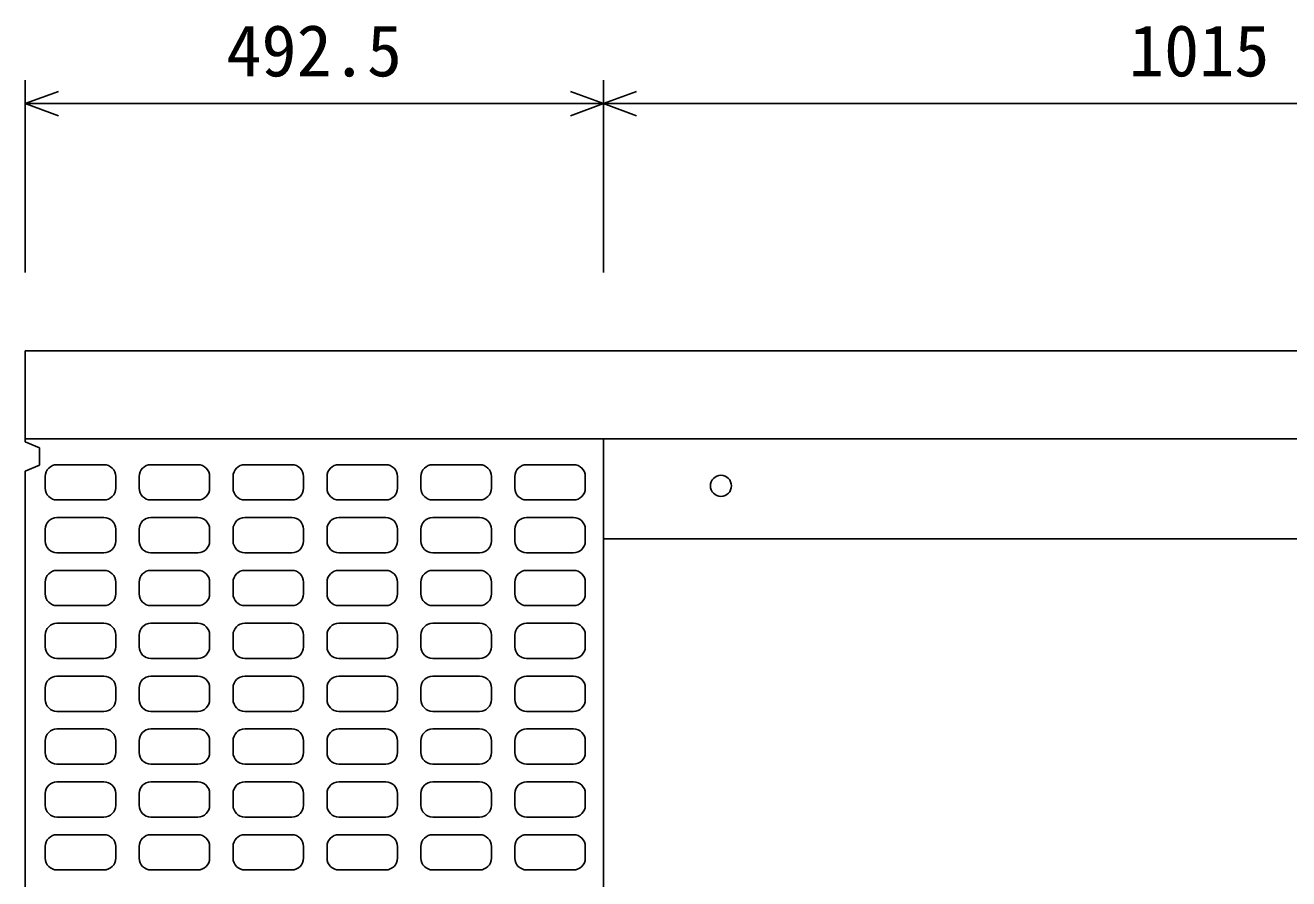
# Model space of a CAD drawing. Units: millimetres, scale not verified. Extents: x -16800 to 16800, y -5940 to 5940.
# Drawn here: x -9444 to -8368, y 3625 to 4352 of the extents above; entities that cross this region are included whole.
import ezdxf
from ezdxf.enums import TextEntityAlignment as Align

# ---------------------------------------------------------------- set-up
doc = ezdxf.new("R2010")
doc.units = ezdxf.units.MM
doc.header["$LTSCALE"] = 20
for name, color, linetype, lineweight in [('0-0_DIM', 7, 'Continuous', 25), ('0-2_HATCH', 6, 'Continuous', 25), ('0-5_OUTLINE', 3, 'Continuous', 25)]:
    doc.layers.add(name, color=color, linetype=linetype, lineweight=lineweight)
doc.styles.add('ＭＳ ゴシック', font='')
doc.styles.get('ＭＳ ゴシック').set_extended_font_data('MS Gothic')

msp = doc.modelspace()

# ---------------------------------------------------------------- linework, layer by layer
at = {"layer": '0-0_DIM'}
for p, q in [((-9443.72, 4305.36), (-9443.72, 4141.61)), ((-8951.22, 4305.36), (-8951.22, 4141.61)), ((-8951.22, 4285.36), (-9443.72, 4285.36)), ((-7936.22, 4285.36), (-8951.22, 4285.36))]:
    msp.add_line(p, q, dxfattribs=at)
for points in [[(-9415.53, 4275.1), (-9443.72, 4285.36), (-9415.53, 4295.62)], [(-8979.41, 4295.62), (-8951.22, 4285.36), (-8979.41, 4275.1)], [(-8923.03, 4275.1), (-8951.22, 4285.36), (-8923.03, 4295.62)]]:
    msp.add_lwpolyline(points, dxfattribs=at)
at = {"layer": '0-2_HATCH'}
for p, q in [((-9416.72, 3977.94), (-9376.72, 3977.94)), ((-9336.72, 3977.94), (-9296.72, 3977.94)), ((-9256.72, 3977.94), (-9216.72, 3977.94)), ((-9176.72, 3977.94), (-9136.72, 3977.94)), ((-9096.72, 3977.94), (-9056.72, 3977.94)), ((-9016.72, 3977.94), (-8976.72, 3977.94)), ((-9426.72, 3967.94), (-9426.72, 3957.94)), ((-9366.72, 3967.94), (-9366.72, 3957.94)), ((-9346.72, 3967.94), (-9346.72, 3957.94)), ((-9286.72, 3967.94), (-9286.72, 3957.94)), ((-9266.72, 3967.94), (-9266.72, 3957.94)), ((-9206.72, 3967.94), (-9206.72, 3957.94)), ((-9186.72, 3967.94), (-9186.72, 3957.94)), ((-9126.72, 3967.94), (-9126.72, 3957.94)), ((-9106.72, 3967.94), (-9106.72, 3957.94)), ((-9046.72, 3967.94), (-9046.72, 3957.94)), ((-9026.72, 3967.94), (-9026.72, 3957.94)), ((-8966.72, 3967.94), (-8966.72, 3957.94)), ((-9416.72, 3947.94), (-9376.72, 3947.94)), ((-9336.72, 3947.94), (-9296.72, 3947.94)), ((-9256.72, 3947.94), (-9216.72, 3947.94)), ((-9176.72, 3947.94), (-9136.72, 3947.94)), ((-9096.72, 3947.94), (-9056.72, 3947.94)), ((-9016.72, 3947.94), (-8976.72, 3947.94)), ((-9416.72, 3932.94), (-9376.72, 3932.94)), ((-9336.72, 3932.94), (-9296.72, 3932.94)), ((-9256.72, 3932.94), (-9216.72, 3932.94)), ((-9176.72, 3932.94), (-9136.72, 3932.94)), ((-9096.72, 3932.94), (-9056.72, 3932.94)), ((-9016.72, 3932.94), (-8976.72, 3932.94)), ((-9426.72, 3922.94), (-9426.72, 3912.94)), ((-9366.72, 3922.94), (-9366.72, 3912.94)), ((-9346.72, 3922.94), (-9346.72, 3912.94)), ((-9286.72, 3922.94), (-9286.72, 3912.94)), ((-9266.72, 3922.94), (-9266.72, 3912.94)), ((-9206.72, 3922.94), (-9206.72, 3912.94)), ((-9186.72, 3922.94), (-9186.72, 3912.94)), ((-9126.72, 3922.94), (-9126.72, 3912.94)), ((-9106.72, 3922.94), (-9106.72, 3912.94)), ((-9046.72, 3922.94), (-9046.72, 3912.94)), ((-9026.72, 3922.94), (-9026.72, 3912.94)), ((-8966.72, 3922.94), (-8966.72, 3912.94)), ((-9416.72, 3902.94), (-9376.72, 3902.94)), ((-9336.72, 3902.94), (-9296.72, 3902.94)), ((-9256.72, 3902.94), (-9216.72, 3902.94)), ((-9176.72, 3902.94), (-9136.72, 3902.94)), ((-9096.72, 3902.94), (-9056.72, 3902.94)), ((-9016.72, 3902.94), (-8976.72, 3902.94)), ((-9416.72, 3887.94), (-9376.72, 3887.94)), ((-9336.72, 3887.94), (-9296.72, 3887.94)), ((-9256.72, 3887.94), (-9216.72, 3887.94)), ((-9176.72, 3887.94), (-9136.72, 3887.94)), ((-9096.72, 3887.94), (-9056.72, 3887.94)), ((-9016.72, 3887.94), (-8976.72, 3887.94)), ((-9426.72, 3877.94), (-9426.72, 3867.94)), ((-9366.72, 3877.94), (-9366.72, 3867.94)), ((-9346.72, 3877.94), (-9346.72, 3867.94)), ((-9286.72, 3877.94), (-9286.72, 3867.94)), ((-9266.72, 3877.94), (-9266.72, 3867.94)), ((-9206.72, 3877.94), (-9206.72, 3867.94)), ((-9186.72, 3877.94), (-9186.72, 3867.94)), ((-9126.72, 3877.94), (-9126.72, 3867.94)), ((-9106.72, 3877.94), (-9106.72, 3867.94)), ((-9046.72, 3877.94), (-9046.72, 3867.94)), ((-9026.72, 3877.94), (-9026.72, 3867.94)), ((-8966.72, 3877.94), (-8966.72, 3867.94)), ((-9416.72, 3857.94), (-9376.72, 3857.94)), ((-9336.72, 3857.94), (-9296.72, 3857.94)), ((-9256.72, 3857.94), (-9216.72, 3857.94)), ((-9176.72, 3857.94), (-9136.72, 3857.94)), ((-9096.72, 3857.94), (-9056.72, 3857.94)), ((-9016.72, 3857.94), (-8976.72, 3857.94)), ((-9416.72, 3842.94), (-9376.72, 3842.94)), ((-9336.72, 3842.94), (-9296.72, 3842.94)), ((-9256.72, 3842.94), (-9216.72, 3842.94)), ((-9176.72, 3842.94), (-9136.72, 3842.94)), ((-9096.72, 3842.94), (-9056.72, 3842.94)), ((-9016.72, 3842.94), (-8976.72, 3842.94)), ((-9426.72, 3832.94), (-9426.72, 3822.94)), ((-9366.72, 3832.94), (-9366.72, 3822.94)), ((-9346.72, 3832.94), (-9346.72, 3822.94)), ((-9286.72, 3832.94), (-9286.72, 3822.94)), ((-9266.72, 3832.94), (-9266.72, 3822.94)), ((-9206.72, 3832.94), (-9206.72, 3822.94)), ((-9186.72, 3832.94), (-9186.72, 3822.94)), ((-9126.72, 3832.94), (-9126.72, 3822.94)), ((-9106.72, 3832.94), (-9106.72, 3822.94)), ((-9046.72, 3832.94), (-9046.72, 3822.94)), ((-9026.72, 3832.94), (-9026.72, 3822.94)), ((-8966.72, 3832.94), (-8966.72, 3822.94)), ((-9416.72, 3812.94), (-9376.72, 3812.94)), ((-9336.72, 3812.94), (-9296.72, 3812.94)), ((-9256.72, 3812.94), (-9216.72, 3812.94)), ((-9176.72, 3812.94), (-9136.72, 3812.94)), ((-9096.72, 3812.94), (-9056.72, 3812.94)), ((-9016.72, 3812.94), (-8976.72, 3812.94)), ((-9426.72, 3787.94), (-9426.72, 3777.94)), ((-9416.72, 3797.94), (-9376.72, 3797.94)), ((-9366.72, 3787.94), (-9366.72, 3777.94)), ((-9346.72, 3787.94), (-9346.72, 3777.94)), ((-9336.72, 3797.94), (-9296.72, 3797.94)), ((-9286.72, 3787.94), (-9286.72, 3777.94)), ((-9266.72, 3787.94), (-9266.72, 3777.94)), ((-9256.72, 3797.94), (-9216.72, 3797.94)), ((-9206.72, 3787.94), (-9206.72, 3777.94)), ((-9186.72, 3787.94), (-9186.72, 3777.94)), ((-9176.72, 3797.94), (-9136.72, 3797.94)), ((-9126.72, 3787.94), (-9126.72, 3777.94)), ((-9106.72, 3787.94), (-9106.72, 3777.94)), ((-9096.72, 3797.94), (-9056.72, 3797.94)), ((-9046.72, 3787.94), (-9046.72, 3777.94)), ((-9026.72, 3787.94), (-9026.72, 3777.94)), ((-9016.72, 3797.94), (-8976.72, 3797.94)), ((-8966.72, 3787.94), (-8966.72, 3777.94)), ((-9416.72, 3767.94), (-9376.72, 3767.94)), ((-9336.72, 3767.94), (-9296.72, 3767.94)), ((-9256.72, 3767.94), (-9216.72, 3767.94)), ((-9176.72, 3767.94), (-9136.72, 3767.94)), ((-9096.72, 3767.94), (-9056.72, 3767.94)), ((-9016.72, 3767.94), (-8976.72, 3767.94)), ((-9416.72, 3752.94), (-9376.72, 3752.94)), ((-9336.72, 3752.94), (-9296.72, 3752.94)), ((-9256.72, 3752.94), (-9216.72, 3752.94)), ((-9176.72, 3752.94), (-9136.72, 3752.94)), ((-9096.72, 3752.94), (-9056.72, 3752.94)), ((-9016.72, 3752.94), (-8976.72, 3752.94)), ((-9426.72, 3742.94), (-9426.72, 3732.94)), ((-9366.72, 3742.94), (-9366.72, 3732.94)), ((-9346.72, 3742.94), (-9346.72, 3732.94)), ((-9286.72, 3742.94), (-9286.72, 3732.94)), ((-9266.72, 3742.94), (-9266.72, 3732.94)), ((-9206.72, 3742.94), (-9206.72, 3732.94)), ((-9186.72, 3742.94), (-9186.72, 3732.94)), ((-9126.72, 3742.94), (-9126.72, 3732.94)), ((-9106.72, 3742.94), (-9106.72, 3732.94)), ((-9046.72, 3742.94), (-9046.72, 3732.94)), ((-9026.72, 3742.94), (-9026.72, 3732.94)), ((-8966.72, 3742.94), (-8966.72, 3732.94)), ((-9416.72, 3722.94), (-9376.72, 3722.94)), ((-9336.72, 3722.94), (-9296.72, 3722.94)), ((-9256.72, 3722.94), (-9216.72, 3722.94)), ((-9176.72, 3722.94), (-9136.72, 3722.94)), ((-9096.72, 3722.94), (-9056.72, 3722.94)), ((-9016.72, 3722.94), (-8976.72, 3722.94)), ((-9416.72, 3707.94), (-9376.72, 3707.94)), ((-9336.72, 3707.94), (-9296.72, 3707.94)), ((-9256.72, 3707.94), (-9216.72, 3707.94)), ((-9176.72, 3707.94), (-9136.72, 3707.94)), ((-9096.72, 3707.94), (-9056.72, 3707.94)), ((-9016.72, 3707.94), (-8976.72, 3707.94)), ((-9426.72, 3697.94), (-9426.72, 3687.94)), ((-9366.72, 3697.94), (-9366.72, 3687.94)), ((-9346.72, 3697.94), (-9346.72, 3687.94)), ((-9286.72, 3697.94), (-9286.72, 3687.94)), ((-9266.72, 3697.94), (-9266.72, 3687.94)), ((-9206.72, 3697.94), (-9206.72, 3687.94)), ((-9186.72, 3697.94), (-9186.72, 3687.94)), ((-9126.72, 3697.94), (-9126.72, 3687.94)), ((-9106.72, 3697.94), (-9106.72, 3687.94)), ((-9046.72, 3697.94), (-9046.72, 3687.94)), ((-9026.72, 3697.94), (-9026.72, 3687.94)), ((-8966.72, 3697.94), (-8966.72, 3687.94)), ((-9416.72, 3677.94), (-9376.72, 3677.94)), ((-9336.72, 3677.94), (-9296.72, 3677.94)), ((-9256.72, 3677.94), (-9216.72, 3677.94)), ((-9176.72, 3677.94), (-9136.72, 3677.94)), ((-9096.72, 3677.94), (-9056.72, 3677.94)), ((-9016.72, 3677.94), (-8976.72, 3677.94)), ((-9416.72, 3662.94), (-9376.72, 3662.94)), ((-9336.72, 3662.94), (-9296.72, 3662.94)), ((-9256.72, 3662.94), (-9216.72, 3662.94)), ((-9176.72, 3662.94), (-9136.72, 3662.94)), ((-9096.72, 3662.94), (-9056.72, 3662.94)), ((-9016.72, 3662.94), (-8976.72, 3662.94)), ((-9426.72, 3652.94), (-9426.72, 3642.94)), ((-9366.72, 3652.94), (-9366.72, 3642.94)), ((-9346.72, 3652.94), (-9346.72, 3642.94)), ((-9286.72, 3652.94), (-9286.72, 3642.94)), ((-9266.72, 3652.94), (-9266.72, 3642.94)), ((-9206.72, 3652.94), (-9206.72, 3642.94)), ((-9186.72, 3652.94), (-9186.72, 3642.94)), ((-9126.72, 3652.94), (-9126.72, 3642.94)), ((-9106.72, 3652.94), (-9106.72, 3642.94)), ((-9046.72, 3652.94), (-9046.72, 3642.94)), ((-9026.72, 3652.94), (-9026.72, 3642.94)), ((-8966.72, 3652.94), (-8966.72, 3642.94)), ((-9416.72, 3632.94), (-9376.72, 3632.94)), ((-9336.72, 3632.94), (-9296.72, 3632.94)), ((-9256.72, 3632.94), (-9216.72, 3632.94)), ((-9176.72, 3632.94), (-9136.72, 3632.94)), ((-9096.72, 3632.94), (-9056.72, 3632.94)), ((-9016.72, 3632.94), (-8976.72, 3632.94))]:
    msp.add_line(p, q, dxfattribs=at)
msp.add_circle((-8851.22, 3959.94), 9, dxfattribs=at)
for centre, start, end in [((-9416.72, 3967.94), 90, 180), ((-9376.72, 3967.94), 0, 90), ((-9336.72, 3967.94), 90, 180), ((-9296.72, 3967.94), 0, 90), ((-9256.72, 3967.94), 90, 180), ((-9216.72, 3967.94), 0, 90), ((-9176.72, 3967.94), 90, 180), ((-9136.72, 3967.94), 0, 90), ((-9096.72, 3967.94), 90, 180), ((-9056.72, 3967.94), 0, 90), ((-9016.72, 3967.94), 90, 180), ((-8976.72, 3967.94), 0, 90), ((-9416.72, 3957.94), 180, 270), ((-9376.72, 3957.94), 270, 0), ((-9336.72, 3957.94), 180, 270), ((-9296.72, 3957.94), 270, 0), ((-9256.72, 3957.94), 180, 270), ((-9216.72, 3957.94), 270, 0), ((-9176.72, 3957.94), 180, 270), ((-9136.72, 3957.94), 270, 0), ((-9096.72, 3957.94), 180, 270), ((-9056.72, 3957.94), 270, 0), ((-9016.72, 3957.94), 180, 270), ((-8976.72, 3957.94), 270, 0), ((-9416.72, 3922.94), 90, 180), ((-9376.72, 3922.94), 0, 90), ((-9336.72, 3922.94), 90, 180), ((-9296.72, 3922.94), 0, 90), ((-9256.72, 3922.94), 90, 180), ((-9216.72, 3922.94), 0, 90), ((-9176.72, 3922.94), 90, 180), ((-9136.72, 3922.94), 0, 90), ((-9096.72, 3922.94), 90, 180), ((-9056.72, 3922.94), 0, 90), ((-9016.72, 3922.94), 90, 180), ((-8976.72, 3922.94), 0, 90), ((-9416.72, 3912.94), 180, 270), ((-9376.72, 3912.94), 270, 0), ((-9336.72, 3912.94), 180, 270), ((-9296.72, 3912.94), 270, 0), ((-9256.72, 3912.94), 180, 270), ((-9216.72, 3912.94), 270, 0), ((-9176.72, 3912.94), 180, 270), ((-9136.72, 3912.94), 270, 0), ((-9096.72, 3912.94), 180, 270), ((-9056.72, 3912.94), 270, 0), ((-9016.72, 3912.94), 180, 270), ((-8976.72, 3912.94), 270, 0), ((-9416.72, 3877.94), 90, 180), ((-9376.72, 3877.94), 0, 90), ((-9336.72, 3877.94), 90, 180), ((-9296.72, 3877.94), 0, 90), ((-9256.72, 3877.94), 90, 180), ((-9216.72, 3877.94), 0, 90), ((-9176.72, 3877.94), 90, 180), ((-9136.72, 3877.94), 0, 90), ((-9096.72, 3877.94), 90, 180), ((-9056.72, 3877.94), 0, 90), ((-9016.72, 3877.94), 90, 180), ((-8976.72, 3877.94), 0, 90), ((-9416.72, 3867.94), 180, 270), ((-9376.72, 3867.94), 270, 0), ((-9336.72, 3867.94), 180, 270), ((-9296.72, 3867.94), 270, 0), ((-9256.72, 3867.94), 180, 270), ((-9216.72, 3867.94), 270, 0), ((-9176.72, 3867.94), 180, 270), ((-9136.72, 3867.94), 270, 0), ((-9096.72, 3867.94), 180, 270), ((-9056.72, 3867.94), 270, 0), ((-9016.72, 3867.94), 180, 270), ((-8976.72, 3867.94), 270, 0), ((-9416.72, 3832.94), 90, 180), ((-9376.72, 3832.94), 0, 90), ((-9336.72, 3832.94), 90, 180), ((-9296.72, 3832.94), 0, 90), ((-9256.72, 3832.94), 90, 180), ((-9216.72, 3832.94), 0, 90), ((-9176.72, 3832.94), 90, 180), ((-9136.72, 3832.94), 0, 90), ((-9096.72, 3832.94), 90, 180), ((-9056.72, 3832.94), 0, 90), ((-9016.72, 3832.94), 90, 180), ((-8976.72, 3832.94), 0, 90), ((-9416.72, 3822.94), 180, 270), ((-9376.72, 3822.94), 270, 0), ((-9336.72, 3822.94), 180, 270), ((-9296.72, 3822.94), 270, 0), ((-9256.72, 3822.94), 180, 270), ((-9216.72, 3822.94), 270, 0), ((-9176.72, 3822.94), 180, 270), ((-9136.72, 3822.94), 270, 0), ((-9096.72, 3822.94), 180, 270), ((-9056.72, 3822.94), 270, 0), ((-9016.72, 3822.94), 180, 270), ((-8976.72, 3822.94), 270, 0), ((-9416.72, 3787.94), 90, 180), ((-9376.72, 3787.94), 0, 90), ((-9336.72, 3787.94), 90, 180), ((-9296.72, 3787.94), 0, 90), ((-9256.72, 3787.94), 90, 180), ((-9216.72, 3787.94), 0, 90), ((-9176.72, 3787.94), 90, 180), ((-9136.72, 3787.94), 0, 90), ((-9096.72, 3787.94), 90, 180), ((-9056.72, 3787.94), 0, 90), ((-9016.72, 3787.94), 90, 180), ((-8976.72, 3787.94), 0, 90), ((-9416.72, 3777.94), 180, 270), ((-9376.72, 3777.94), 270, 0), ((-9336.72, 3777.94), 180, 270), ((-9296.72, 3777.94), 270, 0), ((-9256.72, 3777.94), 180, 270), ((-9216.72, 3777.94), 270, 0), ((-9176.72, 3777.94), 180, 270), ((-9136.72, 3777.94), 270, 0), ((-9096.72, 3777.94), 180, 270), ((-9056.72, 3777.94), 270, 0), ((-9016.72, 3777.94), 180, 270), ((-8976.72, 3777.94), 270, 0), ((-9416.72, 3742.94), 90, 180), ((-9376.72, 3742.94), 0, 90), ((-9336.72, 3742.94), 90, 180), ((-9296.72, 3742.94), 0, 90), ((-9256.72, 3742.94), 90, 180), ((-9216.72, 3742.94), 0, 90), ((-9176.72, 3742.94), 90, 180), ((-9136.72, 3742.94), 0, 90), ((-9096.72, 3742.94), 90, 180), ((-9056.72, 3742.94), 0, 90), ((-9016.72, 3742.94), 90, 180), ((-8976.72, 3742.94), 0, 90), ((-9416.72, 3732.94), 180, 270), ((-9376.72, 3732.94), 270, 0), ((-9336.72, 3732.94), 180, 270), ((-9296.72, 3732.94), 270, 0), ((-9256.72, 3732.94), 180, 270), ((-9216.72, 3732.94), 270, 0), ((-9176.72, 3732.94), 180, 270), ((-9136.72, 3732.94), 270, 0), ((-9096.72, 3732.94), 180, 270), ((-9056.72, 3732.94), 270, 0), ((-9016.72, 3732.94), 180, 270), ((-8976.72, 3732.94), 270, 0), ((-9416.72, 3697.94), 90, 180), ((-9376.72, 3697.94), 0, 90), ((-9336.72, 3697.94), 90, 180), ((-9296.72, 3697.94), 0, 90), ((-9256.72, 3697.94), 90, 180), ((-9216.72, 3697.94), 0, 90), ((-9176.72, 3697.94), 90, 180), ((-9136.72, 3697.94), 0, 90), ((-9096.72, 3697.94), 90, 180), ((-9056.72, 3697.94), 0, 90), ((-9016.72, 3697.94), 90, 180), ((-8976.72, 3697.94), 0, 90), ((-9416.72, 3687.94), 180, 270), ((-9376.72, 3687.94), 270, 0), ((-9336.72, 3687.94), 180, 270), ((-9296.72, 3687.94), 270, 0), ((-9256.72, 3687.94), 180, 270), ((-9216.72, 3687.94), 270, 0), ((-9176.72, 3687.94), 180, 270), ((-9136.72, 3687.94), 270, 0), ((-9096.72, 3687.94), 180, 270), ((-9056.72, 3687.94), 270, 0), ((-9016.72, 3687.94), 180, 270), ((-8976.72, 3687.94), 270, 0), ((-9416.72, 3652.94), 90, 180), ((-9376.72, 3652.94), 0, 90), ((-9336.72, 3652.94), 90, 180), ((-9296.72, 3652.94), 0, 90), ((-9256.72, 3652.94), 90, 180), ((-9216.72, 3652.94), 0, 90), ((-9176.72, 3652.94), 90, 180), ((-9136.72, 3652.94), 0, 90), ((-9096.72, 3652.94), 90, 180), ((-9056.72, 3652.94), 0, 90), ((-9016.72, 3652.94), 90, 180), ((-8976.72, 3652.94), 0, 90), ((-9416.72, 3642.94), 180, 270), ((-9376.72, 3642.94), 270, 0), ((-9336.72, 3642.94), 180, 270), ((-9296.72, 3642.94), 270, 0), ((-9256.72, 3642.94), 180, 270), ((-9216.72, 3642.94), 270, 0), ((-9176.72, 3642.94), 180, 270), ((-9136.72, 3642.94), 270, 0), ((-9096.72, 3642.94), 180, 270), ((-9056.72, 3642.94), 270, 0), ((-9016.72, 3642.94), 180, 270), ((-8976.72, 3642.94), 270, 0)]:
    msp.add_arc(centre, 10, start, end, dxfattribs=at)
at = {"layer": '0-5_OUTLINE'}
for p, q in [((-9443.72, 4074.94), (-7443.72, 4074.94)), ((-9443.72, 4074.94), (-9443.72, 3997.44)), ((-7443.72, 3999.94), (-9443.72, 3999.94)), ((-9443.72, 3997.44), (-9431.72, 3992.44)), ((-9431.72, 3992.44), (-9431.72, 3977.44)), ((-8951.22, 2979.94), (-8951.22, 3999.94)), ((-9431.72, 3977.44), (-9443.72, 3972.44)), ((-9443.72, 3007.44), (-9443.72, 3972.44)), ((-7936.22, 3914.94), (-8951.22, 3914.94))]:
    msp.add_line(p, q, dxfattribs=at)

# ---------------------------------------------------------------- texts
at = {"layer": '0-0_DIM', "style": 'ＭＳ ゴシック'}
for s, p in [('492.5', (-9272.47, 4295.36)), ('1015', (-8503.72, 4295.36))]:
    msp.add_text(s, height=43.99, dxfattribs=at).set_placement(p, align=Align.BOTTOM_LEFT)

doc.saveas('drawing.dxf')
